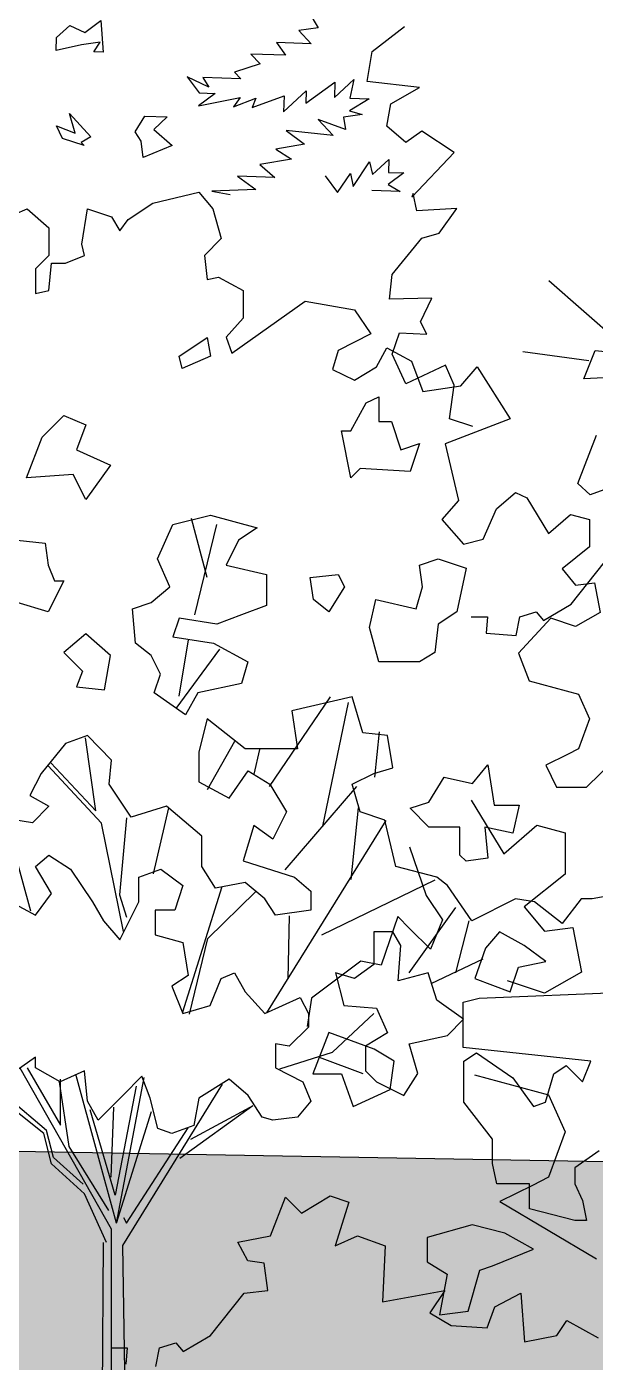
# Model space of a CAD drawing. Header units: inches. Extents: x 11.9 to 85.3, y 21.1 to 37.4.
# Drawn here: x 27.534 to 27.75, y 22.2 to 22.707 of the extents above; entities that cross this region are included whole.
import ezdxf

# ---------------------------------------------------------------- set-up
doc = ezdxf.new("R2010")
doc.units = ezdxf.units.IN
doc.header["$MEASUREMENT"] = 0
doc.layers.add('CAY', color=94, linetype='Continuous')
doc.layers.add('CAY-3', color=61, linetype='Continuous')

# ---------------------------------------------------------------- blocks, each defined once
blk = doc.blocks.new('A$C76451831')
at = {"layer": 'CAY'}
for p, q in [((4814.4, 1450.3), (4822.1, 1436.9)), ((4822.1, 1436.9), (4805.7, 1434.7)), ((4805.7, 1434.7), (4816.2, 1423.5)), ((4794.5, 1413.8), (4765.1, 1414.8)), ((4765.1, 1414.8), (4773, 1406.4)), ((4786.8, 1424.5), (4794.5, 1413.8)), ((4816.2, 1423.5), (4786.8, 1424.5)), ((4773, 1406.4), (4751.5, 1399.4)), ((4711.4, 1395.4), (4721.4, 1381.9)), ((4729.7, 1386.6), (4711.4, 1395.4)), ((4724.6, 1394.9), (4729.7, 1386.6)), ((4756.7, 1393.8), (4724.6, 1394.9)), ((4751.5, 1399.4), (4756.7, 1393.8)), ((4835.9, 1377.9), (4852.3, 1393.2)), ((4852.3, 1393.2), (4849, 1377.4)), ((4735, 1381.4), (4721, 1371)), ((4721.4, 1381.9), (4735, 1381.4)), ((4792.9, 1365.8), (4812.1, 1383.7)), ((4811.7, 1373.3), (4836.3, 1391)), ((4812.1, 1383.7), (4811.7, 1373.3)), ((4836.3, 1391), (4835.9, 1377.9)), ((4721, 1371), (4756.1, 1378)), ((4756.1, 1378), (4750.4, 1370)), ((4750.4, 1370), (4769.3, 1377.5)), ((4766.3, 1369.4), (4793.3, 1379.4)), ((4769.3, 1377.5), (4766.3, 1369.4)), ((4793.3, 1379.4), (4792.9, 1365.8)), ((4865.3, 1376.9), (4848.6, 1366.6)), ((4849, 1377.4), (4865.3, 1376.9)), ((4822.1, 1359.3), (4834.8, 1345.7)), ((4845.4, 1350.8), (4822.1, 1359.3)), ((4859.4, 1363.5), (4843.5, 1361.3)), ((4843.5, 1361.3), (4845.4, 1350.8)), ((4848.6, 1366.6), (4859.4, 1363.5)), ((4834.8, 1345.7), (4795, 1349.9)), ((4795, 1349.9), (4810.5, 1338.4)), ((4810.5, 1338.4), (4786.3, 1334.3)), ((4799.6, 1325.7), (4772.7, 1321.2)), ((4786.3, 1334.3), (4799.6, 1325.7)), ((4851.8, 1302.5), (4865.7, 1323.4)), ((4865.7, 1323.4), (4868.1, 1312.9)), ((4868.1, 1312.9), (4882.1, 1325.5)), ((4882.1, 1325.5), (4881.7, 1314.6)), ((4772.7, 1321.2), (4785.5, 1310.3)), ((4838.5, 1297.6), (4849.5, 1313.5)), ((4849.5, 1313.5), (4851.8, 1302.5)), ((4894.8, 1314.2), (4881.4, 1304.2)), ((4881.7, 1314.6), (4894.8, 1314.2)), ((4753.8, 1311.4), (4769.3, 1300)), ((4785.5, 1310.3), (4753.8, 1311.4)), ((4828.1, 1311.5), (4838.5, 1297.6)), ((4881.4, 1304.2), (4891.6, 1298.4)), ((4682.3, 1288.4), (4721.2, 1297.8)), ((4721.2, 1297.8), (4733, 1283.7)), ((4769.3, 1300), (4732.1, 1298.6)), ((4732.1, 1298.6), (4747.8, 1295.7)), ((4891.6, 1298.4), (4867.6, 1299.3)), ((4554.9, 1274.6), (4575.8, 1283.7)), ((4575.8, 1283.7), (4594.3, 1267.5)), ((4622.2, 1253.8), (4626.9, 1283.7)), ((4626.9, 1283.7), (4647.3, 1277)), ((4661.5, 1274.6), (4682.3, 1288.4)), ((4733, 1283.7), (4740.1, 1258.5)), ((4594.3, 1267.5), (4594.3, 1244.3)), ((4647.3, 1277), (4654.4, 1265.2)), ((4654.4, 1265.2), (4661.5, 1274.6)), ((4740.1, 1258.5), (4725.9, 1244.3)), ((4594.3, 1244.3), (4582.9, 1232.9)), ((4608.4, 1237.6), (4624.5, 1244.3)), ((4624.5, 1244.3), (4622.2, 1253.8)), ((4725.9, 1244.3), (4728.3, 1223.9)), ((4582.9, 1232.9), (4582.9, 1212.1)), ((4594.3, 1214.4), (4596.6, 1237.6)), ((4596.6, 1237.6), (4608.4, 1237.6)), ((4728.3, 1223.9), (4737.7, 1225.8)), ((4737.7, 1225.8), (4758.6, 1214.4)), ((4582.9, 1212.1), (4594.3, 1214.4)), ((4758.6, 1214.4), (4758.6, 1191.2)), ((4749.1, 1161.4), (4811.2, 1205.4)), ((4811.2, 1205.4), (4852.9, 1198.3)), ((4758.6, 1191.2), (4744.4, 1175.1)), ((4852.9, 1198.3), (4866.7, 1177.9)), ((4866.7, 1177.9), (4839.1, 1163.7)), ((4744.4, 1175.1), (4749.1, 1161.4)), ((4871.4, 1149.9), (4880.4, 1166.1)), ((4880.4, 1166.1), (4901.2, 1154.7)), ((4839.1, 1163.7), (4834.4, 1147.6)), ((4901.2, 1154.7), (4910.7, 1129.1)), ((4834.4, 1147.6), (4852.9, 1138.5)), ((4852.9, 1138.5), (4871.4, 1149.9)), ((4942.9, 1133.8), (4956.7, 1149.9)), ((4956.7, 1149.9), (4984.6, 1105.9)), ((4910.7, 1129.1), (4942.9, 1133.8)), ((4984.6, 1105.9), (4929.6, 1084.7)), ((4929.6, 1084.7), (4941, 1036.7)), ((4973.2, 1029.6), (4989.3, 1043.4)), ((4989.3, 1043.4), (4998.7, 1039.1)), ((4941, 1036.7), (4926.8, 1020.6)), ((4961.8, 1004.1), (4973.2, 1029.6)), ((4998.7, 1039.1), (5017.2, 1008.8)), ((4728.3, 971.5), (4715.1, 1021.6)), ((4926.8, 1020.6), (4945.3, 999.7)), ((5017.2, 1008.8), (5035.7, 1024.9)), ((5035.7, 1024.9), (5051.8, 1020.6)), ((5051.8, 1020.6), (5051.8, 997.4)), ((4717.8, 939.8), (4736.3, 1016.3)), ((4945.3, 999.7), (4961.8, 1004.1)), ((5051.8, 997.4), (5028.6, 978.9)), ((5028.6, 978.9), (5040, 965.1)), ((5040, 965.1), (5056.1, 967.1)), ((5056.1, 967.1), (5060.8, 941.9)), ((5060.8, 941.9), (5040, 930.1)), ((5019.2, 937.2), (4991.7, 907.3)), ((5040, 930.1), (5019.2, 937.2)), ((4704.6, 871.1), (4712.5, 918.7)), ((4701.9, 860.6), (4738.9, 910.7)), ((4991.7, 907.3), (5000.7, 884.1)), ((5000.7, 884.1), (5042.4, 872.7)), ((5042.4, 872.7), (5051.8, 851.9)), ((4781, 794.5), (4832.5, 870.4)), ((4850.9, 870.4), (4799.8, 858.6)), ((4826.2, 761), (4847.8, 865.6)), ((4860, 840.1), (4850.9, 870.4)), ((4728.3, 851.9), (4721.2, 824)), ((4760.5, 826.3), (4728.3, 851.9)), ((4799.8, 858.6), (4804.6, 826.3)), ((5051.8, 851.9), (5042.4, 826.3)), ((4626.9, 837.7), (4608.4, 831)), ((4647.3, 816.9), (4626.9, 837.7)), ((4880.8, 837.7), (4860, 840.1)), ((4870.1, 802.5), (4874.1, 840.9)), ((4885.5, 810.2), (4880.8, 837.7)), ((4608.4, 831), (4587.6, 805.5)), ((4634, 774), (4625.3, 835.7)), ((4728.6, 791.9), (4751.7, 832.8)), ((4804.6, 826.3), (4760.5, 826.3)), ((4768, 805.1), (4772.9, 825.9)), ((5042.4, 826.3), (5033.3, 821.6)), ((4595.8, 814.5), (4634, 774)), ((4645.4, 796.4), (4647.3, 816.9)), ((4721.2, 824), (4721.2, 798.4)), ((5033.3, 821.6), (5014.8, 812.5)), ((5049.4, 794.1), (5072.6, 816.9)), ((4587.6, 805.5), (4578.1, 787)), ((4638.7, 763.4), (4593.5, 812.2)), ((4746.8, 784.6), (4762.9, 807.8)), ((4762.9, 807.8), (4781.4, 796.4)), ((4850.9, 796.4), (4869.4, 805.5)), ((4869.4, 805.5), (4885.5, 810.2)), ((5014.8, 812.5), (5023.9, 794.1)), ((4663.8, 768.5), (4645.4, 796.4)), ((4721.2, 798.4), (4746.8, 784.6)), ((4781.4, 796.4), (4795.5, 773.2)), ((4794.3, 724.1), (4854.9, 794.5)), ((4857.6, 773.2), (4850.9, 796.4)), ((5023.9, 794.1), (5049.4, 794.1)), ((4578.1, 787), (4594.3, 777.9)), ((4951.7, 782.9), (4979.4, 737.5)), ((4594.3, 777.9), (4580.5, 763.8)), ((4693.7, 777.9), (4663.8, 768.5)), ((4682.7, 720.5), (4695.7, 776.4)), ((4723.6, 752.4), (4693.7, 777.9)), ((4795.5, 773.2), (4783.7, 750)), ((4850.1, 715.8), (4856.4, 776.4)), ((4878.5, 766.1), (4857.6, 773.2)), ((4580.5, 763.8), (4550.6, 768.5)), ((4579.1, 689), (4557.9, 766.3)), ((4657.5, 671.8), (4638.7, 763.4)), ((4659.9, 768.1), (4654, 702.8)), ((4767.6, 761.4), (4758.6, 731.5)), ((4783.7, 750), (4767.6, 761.4)), ((4778.7, 602.9), (4879.6, 765.8)), ((4887.9, 726.8), (4878.5, 766.1)), ((4979.4, 737.5), (5007.1, 761.7)), ((5007.1, 761.7), (5031.3, 755.2)), ((4723.6, 726.8), (4723.6, 752.4)), ((5031.3, 755.2), (5031.3, 720.4)), ((4735.4, 708.3), (4723.6, 726.8)), ((4758.6, 731.5), (4802.2, 717.8)), ((4922.5, 717.8), (4887.9, 726.8)), ((4760.5, 713.1), (4735.4, 708.3)), ((4777, 699.3), (4760.5, 713.1)), ((4802.2, 717.8), (4816, 706)), ((4825.4, 669), (4921.3, 715.4)), ((4931.5, 710.7), (4922.5, 717.8)), ((5031.3, 720.4), (4996.5, 692.7)), ((4654, 702.8), (4659.9, 684)), ((4707.6, 603.7), (4740.9, 709.9)), ((4728.7, 665.9), (4769.2, 705.2)), ((4816, 706), (4816, 689.9)), ((4952.3, 680.8), (4931.5, 710.7)), ((5079.3, 704), (5054.2, 699.3)), ((4786.1, 685.5), (4777, 699.3)), ((4899.3, 636.8), (4938.6, 692.2)), ((4989.3, 699.3), (4952.3, 680.8)), ((5005.4, 696.9), (4989.3, 699.3)), ((4996.5, 692.7), (5013.6, 672)), ((5028.6, 678.5), (5005.4, 696.9)), ((5044.7, 699.3), (5028.6, 678.5)), ((5054.2, 699.3), (5044.7, 699.3)), ((4816, 689.9), (4786.1, 685.5)), ((4796.7, 631.7), (4797.9, 685.1)), ((4938.6, 636.8), (4950, 680.8)), ((5013.6, 672), (5037.8, 675)), ((5037.8, 675), (5044.9, 637.2)), ((4713.4, 601.8), (4728.7, 665.9)), ((4917.8, 627.7), (4961.8, 648.6)), ((5044.9, 637.2), (5013.6, 619.5)), ((5013.6, 619.5), (4982.4, 630.1)), ((4834.4, 569.5), (4869.4, 602.2)), ((4789.6, 555.4), (4834.4, 569.5)), ((4647.3, 419.7), (4569.9, 556)), ((4575.8, 556.2), (4604.1, 507.8)), ((4823, 565.2), (4860, 551.4)), ((4602.9, 544.4), (4611.2, 489.7)), ((4604.1, 507.8), (4604.1, 546.7)), ((4651.6, 424.8), (4617.3, 549.9)), ((4651.6, 424.8), (4675, 548.1)), ((4589.9, 500.7), (4541.2, 539.6)), ((4668.2, 540.8), (4650.5, 448.4)), ((4656.8, 405.9), (4741.3, 542.4)), ((4592.3, 503.1), (4560.4, 530.2)), ((4650.5, 448.4), (4629.2, 520.8)), ((4646.9, 463.7), (4649.3, 523.1)), ((4705.1, 479.9), (4766.8, 524.3)), ((4714.5, 496), (4764.5, 523.1)), ((4651.6, 424.8), (4681.2, 519.2)), ((4596.6, 475.1), (4589.9, 500.7)), ((4598.2, 480.3), (4592.3, 503.1)), ((4659.9, 424.8), (4712.2, 505.4)), ((4611.2, 489.7), (4644.6, 435.4)), ((4624.5, 449.6), (4596.6, 475.1)), ((4623.3, 457.8), (4598.2, 480.3)), ((4643, 408.3), (4624.5, 449.6)), ((4647.3, 135.4), (4647.3, 419.7)), ((4657.5, 429.5), (4659.9, 424.8)), ((4638.3, 140.1), (4640.6, 408.3)), ((4661.5, 135.4), (4656.8, 405.9))]:
    blk.add_line(p, q, dxfattribs=at)
for points in [[(4953.2, 1099.5), (4933.2, 1105.8), (4937.4, 1134.3), (4930, 1151.2), (4896.3, 1135.4), (4884.7, 1160.7), (4891, 1178.6), (4914.2, 1177.5), (4908.9, 1188.1), (4918.4, 1208.1), (4882.5, 1207.1), (4884.7, 1228.2), (4910, 1258.8), (4924.7, 1263), (4939.5, 1284.1), (4905.7, 1282), (4902.6, 1296.7), (4901.5, 1293.6), (4937.4, 1331.5), (4910, 1349.5), (4896.3, 1340), (4880.4, 1353.7), (4883.6, 1372.7), (4907.9, 1386.4), (4863.6, 1391.6), (4867.8, 1417), (4895.2, 1438.1)], [(5017.5, 1222.9), (5076.6, 1171.2)], [(5086.1, 1141.7), (5047.1, 1139.6), (5056.6, 1163.8), (5076.6, 1161.7), (5085, 1174.4), (5094.5, 1173.3), (5084, 1161.7), (5087.2, 1143.8)], [(4995.4, 1162.8), (5051.3, 1155.4)], [(5144.1, 974), (5144.1, 975), (5124.1, 1009.8), (5146.2, 1019.3), (5156.8, 1043.6), (5150.4, 1063.6), (5127.2, 1061.5), (5123, 1037.3), (5106.1, 1040.4), (5087.2, 1027.8), (5074.5, 1033.1), (5078.7, 1051), (5052.3, 1041.5), (5041.8, 1051), (5057.6, 1092.1)], [(4562, 696.9), (4582.9, 685.5), (4596.6, 704), (4582.9, 726.8), (4594.3, 736.3), (4612.7, 724.5), (4631.2, 696.9), (4640.6, 680.8), (4654.4, 664.7), (4670.5, 696.9), (4670.5, 717.8), (4689, 724.5), (4707.5, 710.7), (4700.8, 689.9), (4684.3, 689.9), (4684.3, 669), (4707.5, 662.3), (4712.2, 634.4), (4698.4, 625.4), (4707.5, 602.2), (4730.7, 609.2), (4740.1, 632), (4751.5, 636.8), (4760.5, 620.6), (4777, 602.2), (4806.9, 615.9), (4814, 602.2), (4814, 590.8), (4797.5, 574.6), (4786.1, 576.6), (4786.1, 556.2), (4809.3, 544.4), (4816, 528.2), (4804.6, 514.5), (4783.7, 512.1), (4774.7, 514.5), (4762.9, 533), (4746.8, 546.7), (4721.2, 530.6), (4716.9, 507.4), (4698.4, 500.7), (4686.6, 505), (4679.9, 530.6), (4672.9, 549.1), (4656.8, 533), (4635.9, 512.1), (4626.9, 528.2), (4624.5, 553.8), (4603.7, 544.4), (4582.9, 556.2), (4582.9, 565.2), (4566.7, 553.8)]]:
    blk.add_lwpolyline(points, dxfattribs=at)
for points in [[(4640.1, 1416.5), (4632.4, 1416.7), (4637.7, 1424.7), (4621.8, 1422.5), (4600.3, 1417.9), (4600.7, 1428.7), (4611.9, 1438.8), (4624.8, 1432.9), (4638.3, 1443.3)], [(4624.2, 1337.2), (4605.8, 1343.3), (4600.8, 1353.9), (4616.4, 1347.9), (4611.6, 1364.4), (4629.9, 1344.7), (4621.6, 1340)], [(4672.4, 1341), (4667.2, 1348.9), (4675.4, 1362.2), (4694.4, 1361.5), (4683.1, 1351), (4698.5, 1337.4), (4674.2, 1327.3)], [(4720.4, 1169.5), (4728.3, 1174.8), (4731, 1158.9), (4707.2, 1148.4), (4704.6, 1158.9)], [(4862.9, 1119.3), (4873.5, 1124.6), (4873.5, 1103.5), (4884.1, 1103.5), (4892, 1079.7), (4907.8, 1085), (4899.9, 1061.2), (4857.7, 1063.9), (4849.7, 1055.9), (4841.8, 1095.6), (4849.7, 1095.6)], [(4588.5, 1090.3), (4606.9, 1108.8), (4625.4, 1100.8), (4617.5, 1079.7), (4646.5, 1066.5), (4625.4, 1037.5), (4614.9, 1058.6), (4575.3, 1055.9)], [(4709.9, 855.3), (4683.5, 873.8), (4688.8, 889.6), (4680.8, 905.5), (4667.6, 916), (4665, 945.1), (4680.8, 950.3), (4696.7, 963.5), (4686.1, 987.3), (4699.3, 1016.3), (4731, 1024.3), (4770.6, 1013.7), (4754.7, 1003.1), (4744.2, 982), (4778.5, 974.1), (4778.5, 947.7), (4757.4, 939.8), (4736.3, 931.9), (4704.6, 937.1), (4699.3, 921.3), (4733.6, 916), (4762.7, 900.2), (4757.4, 881.7), (4720.4, 873.8)], [(4554.1, 982), (4567.3, 1003.1), (4591.1, 1000.5), (4593.7, 982), (4599, 968.8), (4606.9, 968.8), (4593.7, 942.4), (4567.3, 950.3), (4533, 947.7)], [(4865.6, 929.2), (4870.9, 953), (4905.2, 945.1), (4910.4, 963.5), (4907.8, 982), (4923.6, 987.3), (4947.4, 979.4), (4939.5, 942.4), (4923.6, 931.9), (4921, 908.1), (4907.8, 900.2), (4873.5, 900.2)], [(4818.1, 953), (4815.4, 971.5), (4839.2, 974.1), (4844.5, 963.5), (4831.3, 942.4)], [(4641.2, 876.4), (4646.5, 905.5), (4625.4, 923.9), (4606.9, 908.1), (4622.8, 892.2), (4617.5, 879)], [(4915.7, 781.4), (4928.9, 802.5), (4952.7, 797.2), (4965.9, 813), (4971.2, 778.7), (4992.3, 778.7), (4987, 755), (4963.2, 760.2), (4965.9, 733.8), (4947.4, 731.2), (4942.1, 736.5), (4942.1, 760.2), (4915.7, 760.2), (4899.9, 776.1)], [(4892.2, 660), (4885.5, 671.4), (4869.4, 671.4), (4869.4, 643.8), (4852.9, 632), (4836.8, 636.8), (4843.9, 609.2), (4871.4, 606.9), (4880.8, 586), (4862.3, 574.6), (4862.3, 553.8), (4871.4, 544.4), (4894.6, 533), (4906.4, 551.4), (4899.3, 576.6), (4931.5, 583.7), (4945.3, 597.4), (4922.5, 613.6), (4915.4, 636.8), (4889.8, 630.1)], [(4975.5, 671.4), (4963.7, 657.6), (4954.7, 632), (4984.6, 620.6), (4991.7, 641.5), (5014.8, 646.2), (4996.4, 660)]]:
    blk.add_lwpolyline(points, close=True, dxfattribs=at)
at = {"layer": 'CAY-3'}
for p, q in [((4954.6, 550.5), (5017.1, 533.4)), ((5017.1, 533.4), (5031.3, 502.1)), ((86.7, 510.8), (100.8, 469.5)), ((5031.3, 502.1), (5017.1, 463.8)), ((100.8, 469.5), (114.4, 448.9)), ((5017.1, 463.8), (5003.6, 456.7)), ((5003.6, 456.7), (4975.9, 443.1)), ((76.8, 451.7), (62.5, 410.5)), ((86.7, 441.8), (76.8, 451.7)), ((104.4, 424.1), (86.7, 441.8)), ((114.4, 448.9), (104.4, 424.1)), ((4975.9, 443.1), (5057.6, 394.5)), ((45.4, 414.1), (3.5, 382.8)), ((62.5, 410.5), (45.4, 414.1)), ((145.6, 382.8), (281.8, 388.3)), ((3.5, 382.8), (0, 358.6)), ((132.1, 379.3), (145.6, 382.8)), ((132.1, 340.9), (132.1, 379.3)), ((240, 329.4), (132.1, 340.9)), ((132.7, 329.4), (143.3, 336.4)), ((132.7, 294.5), (132.7, 329.4)), ((143.3, 336.4), (173.9, 315.2)), ((232.9, 311.7), (240, 329.4)), ((201.6, 294.5), (208.7, 318.7)), ((208.7, 318.7), (219.3, 325.8)), ((219.3, 325.8), (232.9, 311.7)), ((173.9, 315.2), (191.6, 291)), ((156.8, 263.3), (132.7, 294.5)), ((191.6, 291), (201.6, 294.5)), ((156.8, 242.6), (156.8, 263.3)), ((247, 253.3), (226.4, 239.1)), ((160.4, 225.5), (156.8, 242.6)), ((226.4, 239.1), (226.4, 225.5)), ((188.1, 225.5), (160.4, 225.5)), ((188.1, 204.3), (188.1, 225.5)), ((226.4, 225.5), (232.9, 211.4)), ((226.4, 194.3), (188.1, 204.3)), ((232.9, 211.4), (236.4, 194.3)), ((236.4, 194.3), (226.4, 194.3))]:
    blk.add_line(p, q, dxfattribs=at)
for points in [[(138.9, 705.6), (152.6, 705.6), (151.5, 691.9), (176.9, 689.8), (180, 705.6), (193.7, 709.9), (200.1, 702.5), (223.3, 716.2), (251.7, 752)], [(4646.7, 319.2), (4660.4, 319.2), (4659.4, 305.5)], [(4684.7, 303.3), (4687.9, 319.2), (4701.6, 323.4), (4707.9, 316), (4731.1, 329.7), (4759.6, 365.6), (4779.6, 367.7), (4776.4, 390.9), (4762.7, 393), (4754.3, 408.8), (4781.7, 414.1), (4794.4, 446.8), (4808.1, 433.1), (4832.3, 447.8), (4848.2, 442.6), (4836.6, 405.7), (4855.5, 414.1), (4878.8, 405.7), (4876.6, 358.2), (4929.4, 367.7), (4916.7, 348.7), (4934.6, 338.2), (4965.2, 336), (4971.6, 354), (4993.7, 365.6), (4996.9, 324.4), (5024.3, 329.7), (5032.7, 342.4), (5059.1, 327.6)]]:
    blk.add_lwpolyline(points, dxfattribs=at)
for points in [[(56.6, 339.4), (18.3, 353.5), (4.7, 318.7), (28.9, 318.7), (38.9, 291), (70.2, 305.2), (73.7, 329.4)], [(167.4, 183.7), (139.7, 190.7), (101.4, 180.1), (101.4, 159.5), (118.5, 148.9), (112, 114.6), (136.2, 117.6), (146.2, 152.4), (156.8, 155.9), (191.6, 170.1)]]:
    blk.add_lwpolyline(points, close=True, dxfattribs=at)

msp = doc.modelspace()

# ---------------------------------------------------------------- hatches: boundary and pattern name
at = {"true_color": 0x000000}
h = msp.add_hatch(color=18, dxfattribs=at)
h.dxf.hatch_style = 1
h.paths.add_polyline_path([(70.51978, 21.54651), (69.24363, 22.3819), (69.24363, 24.06333), (69.11663, 24.06333), (69.11663, 22.25961), (70.25366, 21.51914), (12.49661, 22.54745), (12.49661, 21.9488), (70.51978, 21.1086)])

# ---------------------------------------------------------------- linework, layer by layer
msp.add_lwpolyline([(12.49661, 22.54745), (70.25366, 21.51914), (69.11663, 22.25961), (69.11663, 24.06333), (67.06144, 24.06333), (69.24363, 24.06333), (69.24363, 22.3819), (70.51978, 21.54651), (70.51978, 21.1086), (12.49661, 21.9488)], close=True)

# ---------------------------------------------------------------- block references
at = {"layer": 'CAY', "xscale": 0.0004489089019145984, "yscale": 0.0004489089019145984, "zscale": 0.0004489089019145984}
for p in [(27.64007, 22.16613), (25.47952, 22.06171)]:
    msp.add_blockref('A$C76451831', p, dxfattribs=at)

doc.saveas('drawing.dxf')
